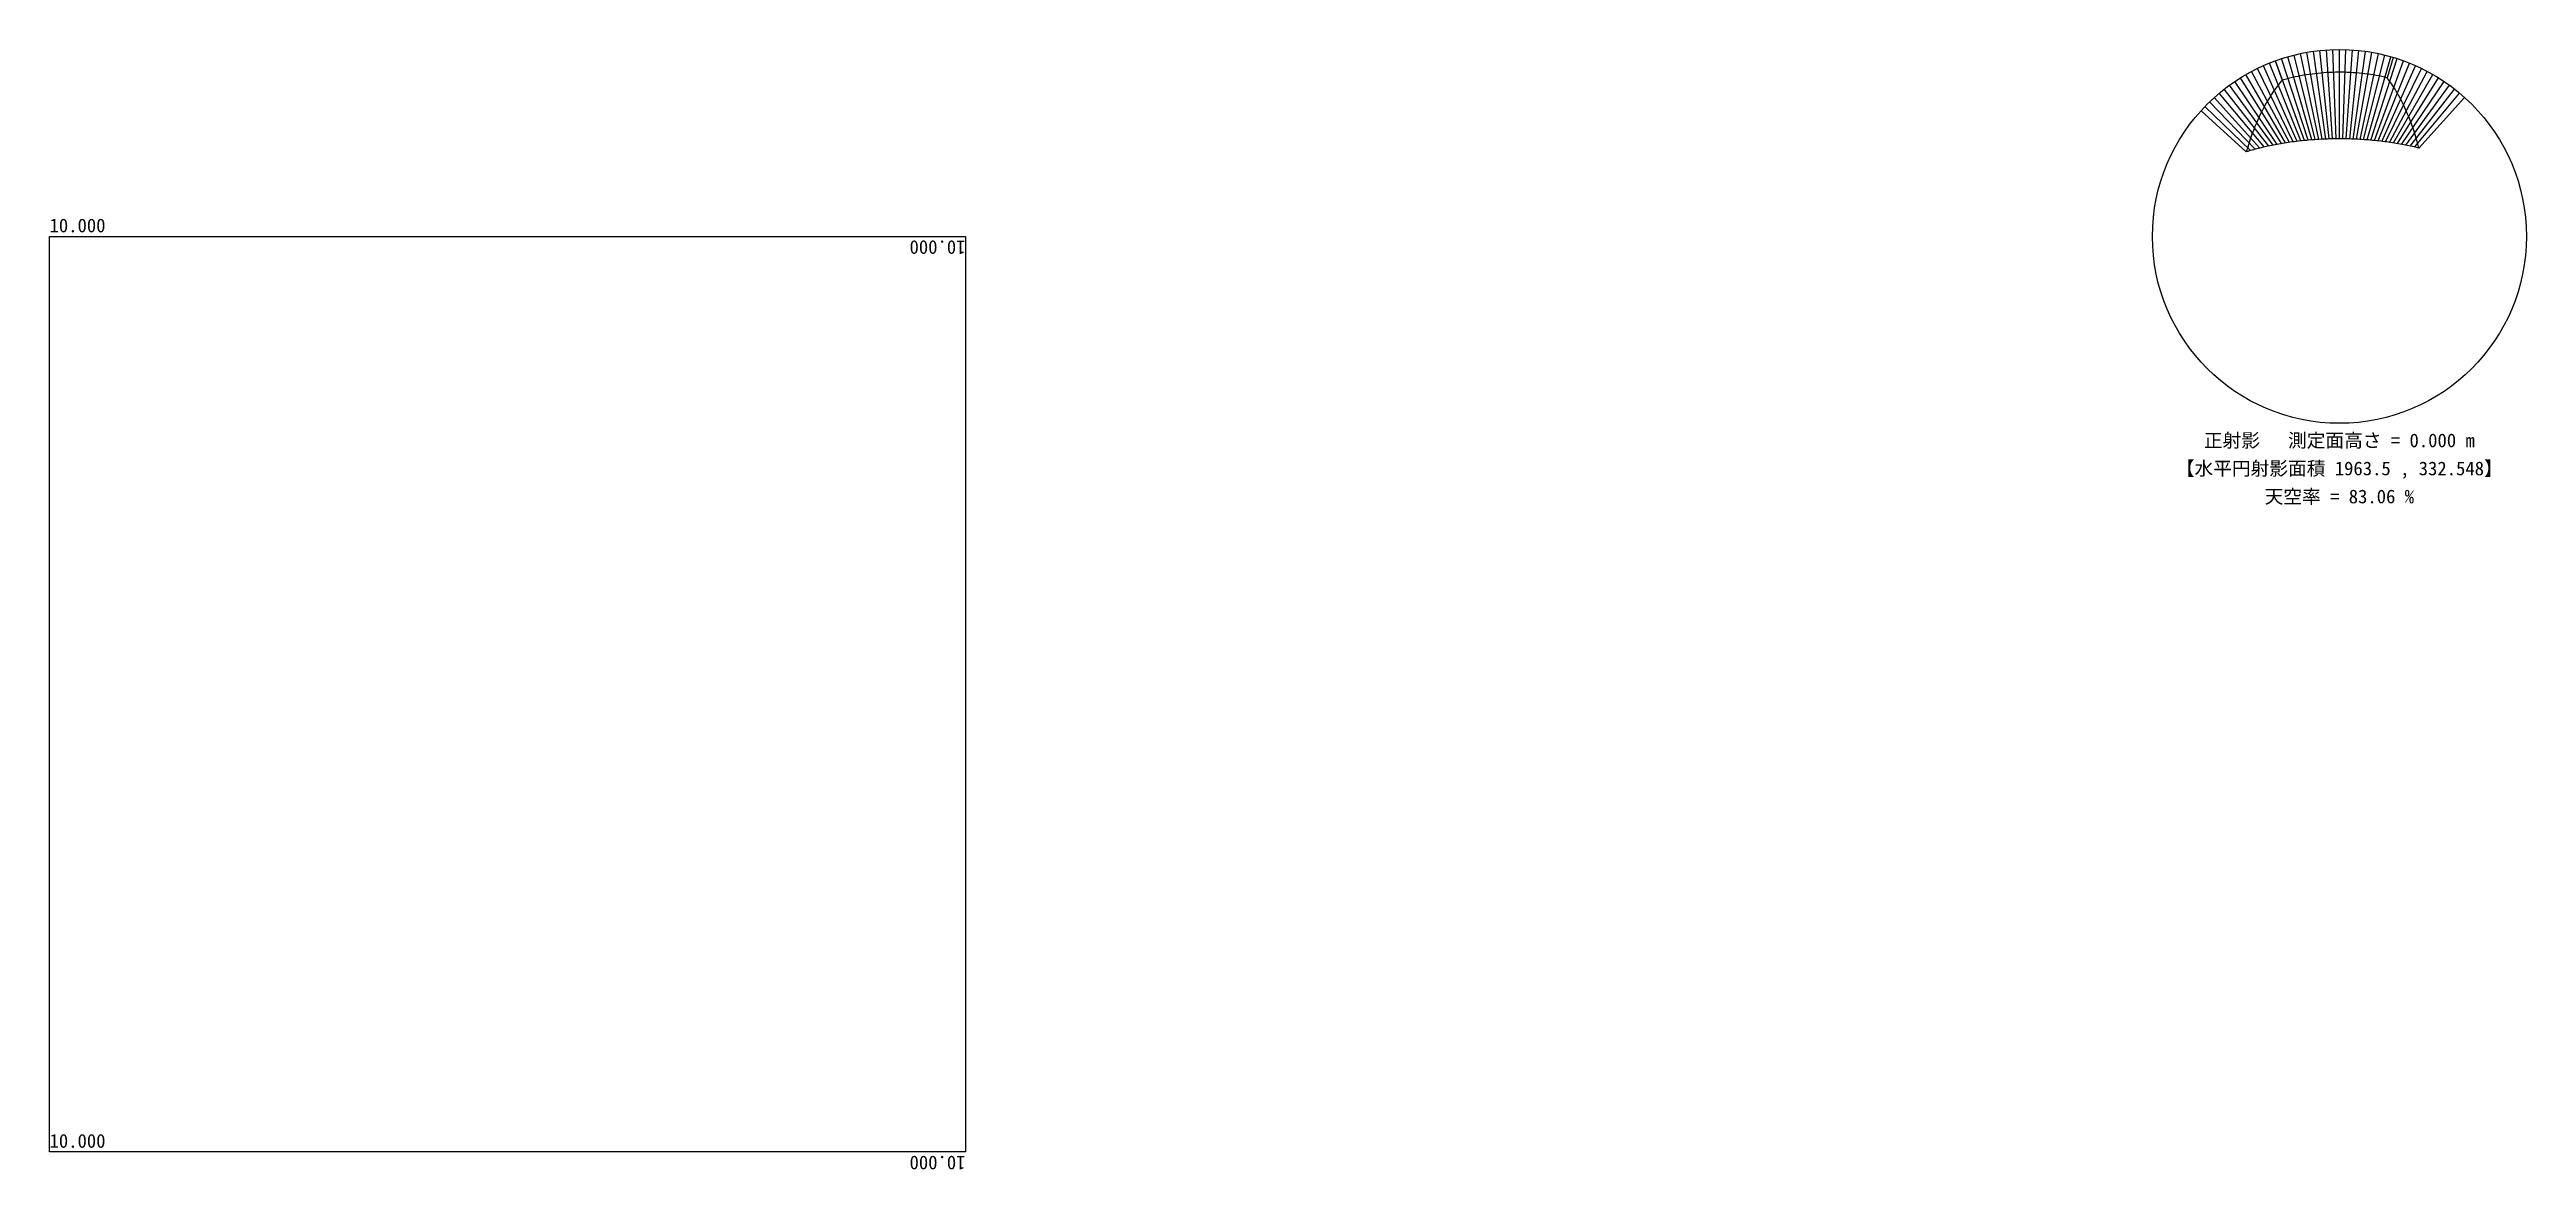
# Model space of a CAD drawing. Units: millimetres at full size, sheet at 1:100. Extents: x -9429 to 23684, y -9848 to 5133.
import ezdxf
from ezdxf.enums import TextEntityAlignment as Align

# ---------------------------------------------------------------- set-up
doc = ezdxf.new("R2010")
doc.units = ezdxf.units.MM
doc.header["$LTSCALE"] = 100
doc.layers.add('0-0', color=4, linetype='Continuous')
doc.styles.add('ＭＳ ゴシック', font='')
doc.styles.get('ＭＳ ゴシック').set_extended_font_data('MS Gothic')

msp = doc.modelspace()

# ---------------------------------------------------------------- linework, layer by layer
at = {"layer": '0-0', "color": 7}
for p, q in [((20323, 4979.8), (20417.3, 4722.6)), ((21902, 5027.2), (21820.6, 4755.9)), ((19333.8, 4314.3), (19938.5, 3764.6))]:
    msp.add_line(p, q, dxfattribs=at)
at = {"layer": '0-0'}
for p, q in [((20716.9, 3915.1), (20328.6, 4981.9)), ((20765.5, 3919.6), (20411.1, 5010.3)), ((20813.5, 3923.6), (20494.6, 5035.8)), ((20860.9, 3927.1), (20578.9, 5058.4)), ((20907.9, 3930.1), (20663.9, 5078)), ((20954.5, 3932.5), (20749.6, 5094.7)), ((21000.7, 3934.5), (20835.7, 5108.3)), ((21046.7, 3936.1), (20922.4, 5119)), ((21092.5, 3937.1), (21009.3, 5126.6)), ((21138.1, 3937.8), (21096.4, 5131.1)), ((21183.7, 3938), (21183.7, 5132.7)), ((21229.3, 3937.8), (21270.9, 5131.1)), ((21274.9, 3937.1), (21358.1, 5126.6)), ((21320.7, 3936.1), (21445, 5119)), ((21366.6, 3934.5), (21531.6, 5108.3)), ((21412.9, 3932.5), (21617.8, 5094.7)), ((21459.4, 3930.1), (21703.5, 5078)), ((21506.4, 3927.1), (21788.5, 5058.4)), ((21553.9, 3923.6), (21872.8, 5035.8)), ((21601.8, 3919.6), (21956.2, 5010.3)), ((21650.4, 3915.1), (22038.7, 4981.9)), ((20296.9, 3853.2), (19714.2, 4655.2)), ((20353.2, 3863.9), (19785.7, 4705.2)), ((20408.2, 3873.6), (19858.9, 4752.8)), ((20462.1, 3882.5), (19933.7, 4797.7)), ((20514.9, 3890.4), (20010, 4840)), ((20566.7, 3897.6), (20087.7, 4879.6)), ((20617.6, 3904.1), (20166.8, 4916.5)), ((20667.6, 3909.9), (20247.2, 4950.6)), ((21699.7, 3909.9), (22120.2, 4950.6)), ((21749.8, 3904.1), (22200.5, 4916.5)), ((21800.6, 3897.6), (22279.6, 4879.6)), ((21852.5, 3890.4), (22357.4, 4840)), ((21905.3, 3882.5), (22433.7, 4797.7)), ((21959.1, 3873.6), (22508.5, 4752.8)), ((22014.2, 3863.9), (22581.7, 4705.2)), ((22070.4, 3853.2), (22653.1, 4655.2)), ((19994.6, 3780.9), (19385.3, 4369.3)), ((20058.1, 3798.2), (19447, 4431)), ((20120, 3814), (19510.8, 4490.5)), ((20180.4, 3828.3), (19576.7, 4547.8)), ((20239.4, 3841.3), (19644.5, 4602.7)), ((22128, 3841.3), (22722.8, 4602.7)), ((22186.9, 3828.3), (22790.6, 4547.8))]:
    msp.add_line(p, q, dxfattribs=at)
at = {"layer": '0-0', "color": 7}
for points in [[(20417.3, 4722.6), (20404.4, 4707.3), (20391.2, 4691.1), (20377.6, 4674.1), (20363.6, 4656.2), (20349.3, 4637.4), (20334.6, 4617.5), (20319.6, 4596.6), (20304.1, 4574.5), (20288.3, 4551.2), (20272.2, 4526.7), (20255.6, 4500.8), (20238.7, 4473.4), (20221.5, 4444.6), (20203.9, 4414.1), (20186, 4381.9), (20167.7, 4347.9), (20149.2, 4312), (20130.4, 4274.2), (20111.3, 4234.2), (20092.1, 4192), (20072.8, 4147.5), (20053.3, 4100.7), (20033.8, 4051.3), (20014.3, 3999.4), (19995, 3944.8), (19975.8, 3887.5), (19957, 3827.5), (19938.5, 3764.6)], [(21820.6, 4755.9), (21784.7, 4763.9), (21748.3, 4771.6), (21711.5, 4778.8), (21674.4, 4785.6), (21636.9, 4791.9), (21599.1, 4797.8), (21561.1, 4803.2), (21522.7, 4808), (21484.1, 4812.4), (21445.3, 4816.3), (21406.3, 4819.6), (21367.1, 4822.4), (21327.8, 4824.7), (21288.4, 4826.4), (21248.9, 4827.6), (21209.4, 4828.2), (21169.8, 4828.3), (21130.3, 4827.8), (21090.8, 4826.8), (21051.3, 4825.2), (21012, 4823.1), (20972.8, 4820.5), (20933.7, 4817.3), (20894.8, 4813.6), (20856.2, 4809.4), (20817.8, 4804.7), (20779.6, 4799.5), (20741.7, 4793.7), (20704.2, 4787.6), (20666.9, 4780.9), (20630.1, 4773.8), (20593.6, 4766.3), (20557.5, 4758.3), (20521.8, 4750), (20486.5, 4741.2), (20451.7, 4732.1), (20417.3, 4722.6)], [(22247, 3814.1), (22228.5, 3882.9), (22209.7, 3948), (22190.7, 4009.7), (22171.5, 4068), (22152.4, 4123), (22133.3, 4174.8), (22114.4, 4223.6), (22095.6, 4269.5), (22077.1, 4312.7), (22059, 4353.3), (22041.1, 4391.5), (22023.6, 4427.4), (22006.5, 4461.1), (21989.7, 4492.8), (21973.4, 4522.7), (21957.5, 4550.7), (21942, 4577.1), (21926.9, 4602), (21912.3, 4625.4), (21898, 4647.4), (21884.1, 4668.2), (21870.7, 4687.8), (21857.6, 4706.3), (21844.9, 4723.8), (21832.6, 4740.3), (21820.6, 4755.9)], [(22856.1, 4490.9), (22247, 3814.1), (22225.3, 3819.3), (22203.4, 3824.5), (22181.2, 3829.6), (22158.6, 3834.7), (22135.9, 3839.6), (22112.8, 3844.5), (22089.4, 3849.3), (22065.8, 3854.1), (22041.9, 3858.7), (22017.7, 3863.2), (21993.3, 3867.7), (21968.6, 3872), (21943.7, 3876.3), (21918.4, 3880.4), (21893, 3884.4), (21867.3, 3888.3), (21841.4, 3892.1), (21815.2, 3895.7), (21788.8, 3899.2), (21762.2, 3902.6), (21735.4, 3905.9), (21708.4, 3909), (21681.2, 3911.9), (21653.8, 3914.8), (21626.2, 3917.4), (21598.5, 3919.9), (21570.6, 3922.3), (21542.5, 3924.5), (21514.3, 3926.6), (21486, 3928.5), (21457.6, 3930.2), (21429.1, 3931.7), (21400.4, 3933.1), (21371.7, 3934.3), (21342.9, 3935.4), (21314, 3936.3), (21285.1, 3937), (21256.2, 3937.5)], [(20208.7, 3834.7), (20186.2, 3829.6), (20164, 3824.5), (20142, 3819.3), (20120.4, 3814.1), (20099, 3808.8), (20078, 3803.4), (20057.2, 3798), (20036.7, 3792.5), (20016.5, 3787), (19996.6, 3781.5), (19976.9, 3775.9), (19957.6, 3770.3), (19938.5, 3764.6)], [(21256.2, 3937.5), (21227.2, 3937.8), (21198.2, 3938), (21169.2, 3938), (21140.2, 3937.8), (21111.2, 3937.5), (21082.2, 3937), (21053.3, 3936.3), (21024.5, 3935.4), (20995.7, 3934.3), (20966.9, 3933.1), (20938.3, 3931.7), (20909.8, 3930.2), (20881.3, 3928.5), (20853, 3926.6), (20824.8, 3924.5), (20796.8, 3922.3), (20768.9, 3919.9), (20741.1, 3917.4), (20713.6, 3914.8), (20686.2, 3911.9), (20659, 3909), (20632, 3905.9), (20605.1, 3902.6), (20578.5, 3899.2), (20552.1, 3895.7), (20526, 3892.1), (20500.1, 3888.3), (20474.4, 3884.4), (20448.9, 3880.4), (20423.7, 3876.3), (20398.7, 3872), (20374, 3867.7), (20349.6, 3863.2), (20325.4, 3858.7), (20301.5, 3854.1), (20277.9, 3849.3), (20254.6, 3844.5), (20231.5, 3839.6), (20208.7, 3834.7)]]:
    msp.add_lwpolyline(points, dxfattribs=at)
msp.add_lwpolyline([(-9428.6, 2632.7), (2816.3, 2632.7), (2816.3, -9612.2), (-9428.6, -9612.2)], close=True, dxfattribs=at)
msp.add_circle((21183.7, 2632.7), 2500, dxfattribs=at)

# ---------------------------------------------------------------- texts
at = {"layer": '0-0', "color": 2, "style": 'ＭＳ ゴシック'}
for p in [(-9428.6, 2632.7), (-9428.6, -9612.2)]:
    msp.add_text('10.000', height=183.3, dxfattribs=at).set_placement(p, align=Align.BOTTOM_LEFT)
for p in [(2816.3, 2632.7), (2816.3, -9612.2)]:
    msp.add_text('10.000', height=183.3, rotation=180, dxfattribs=at).set_placement(p, align=Align.BOTTOM_LEFT)
at = {"layer": '0-0', "style": 'ＭＳ ゴシック'}
for s, p in [('正射影 \u3000測定面高さ = 0.000 m', (19371.2, -242.3)), ('【水平円射影面積 1963.5 , 332.548】', (18996.2, -617.3)), ('天空率 = 83.06 %', (20183.7, -992.3))]:
    msp.add_text(s, height=183.3, dxfattribs=at).set_placement(p, align=Align.BOTTOM_LEFT)

doc.saveas('drawing.dxf')
